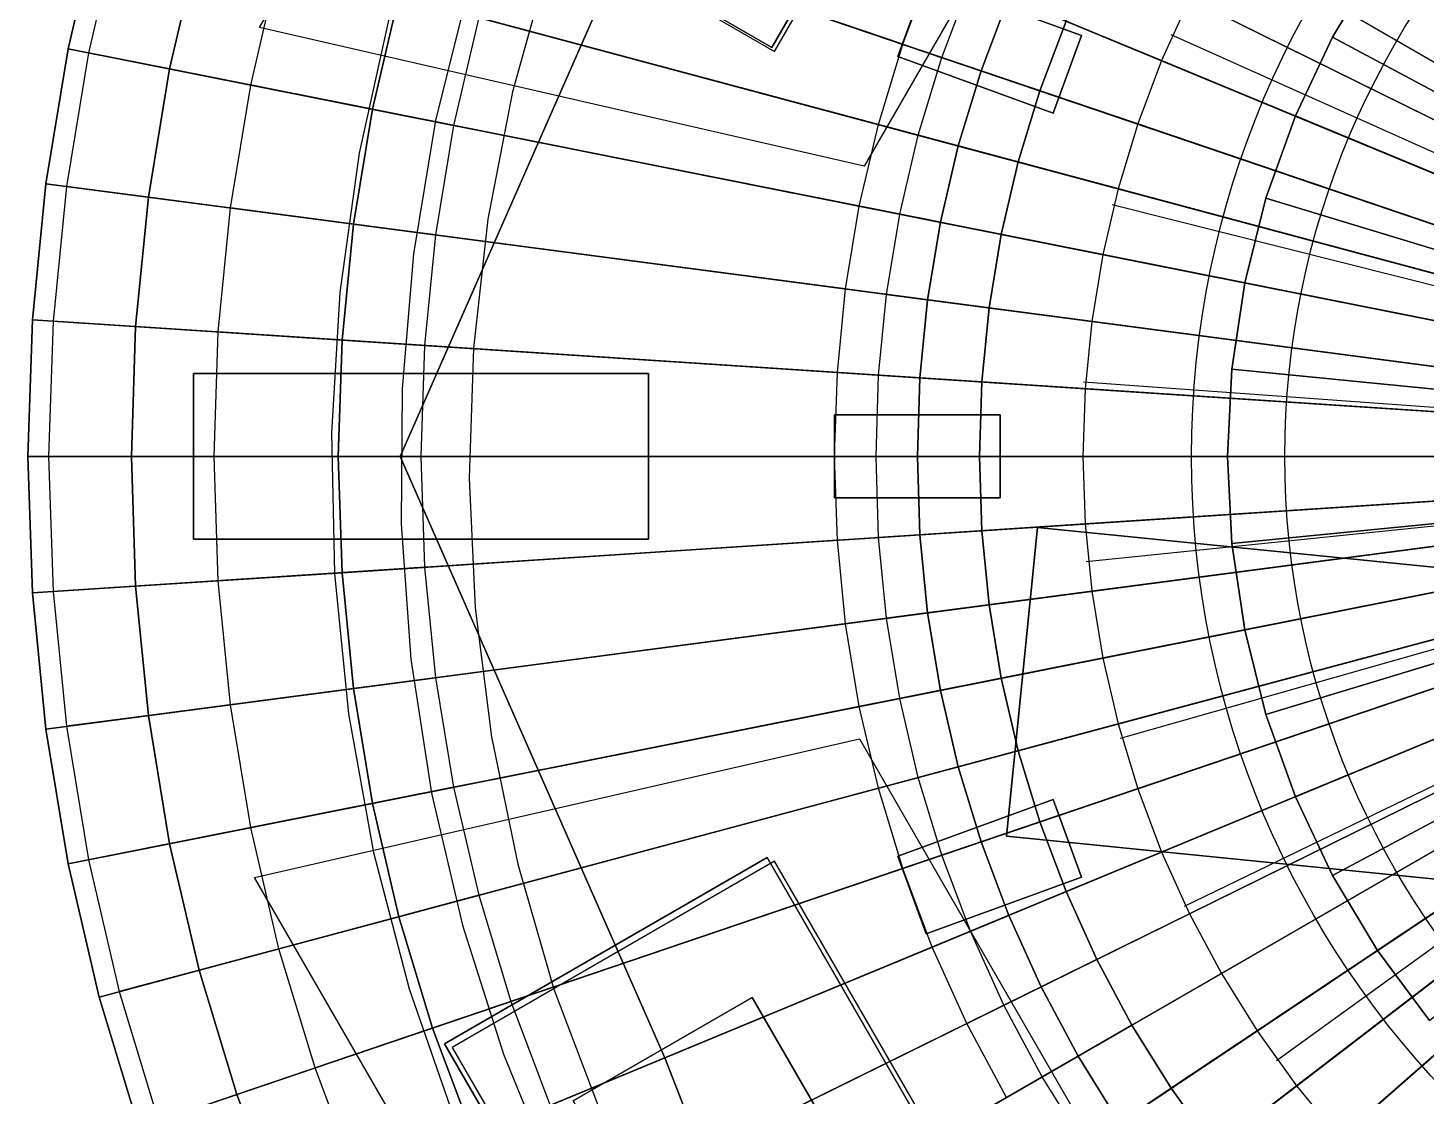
# Model space of a CAD drawing. Header units: millimetres. Extents: x -101 to 238, y -101 to 101.
# Drawn here: x -101 to -33.4, y -30.9 to 20.7 of the extents above; entities that cross this region are included whole.
import ezdxf

# ---------------------------------------------------------------- set-up
doc = ezdxf.new("R2010")
doc.units = ezdxf.units.MM
doc.header["$MEASUREMENT"] = 0
for name, color, linetype in [('AMBER_RING', 30, 'Continuous'), ('ANTENNA_COIL', 30, 'Continuous'), ('BASE_NOTCHES', 8, 'Continuous'), ('BATTERY', 8, 'Continuous'), ('INNER_CAVITY', 7, 'Continuous'), ('LED_CORE', 30, 'Continuous'), ('LED_LENS', 4, 'Continuous'), ('PCB_BOARD', 3, 'Continuous'), ('PCB_COMPONENTS', 8, 'Continuous'), ('POTTING_TRAY', 9, 'Continuous'), ('REFLECTOR_POCKET', 8, 'Continuous'), ('SEALED_BASE', 8, 'Continuous'), ('SOLAR_BEZEL', 8, 'Continuous'), ('SOLAR_PANEL', 5, 'Continuous'), ('TOP_FACETS', 9, 'Continuous'), ('TOP_HOUSING', 8, 'Continuous')]:
    doc.layers.add(name, color=color, linetype=linetype)

# ---------------------------------------------------------------- blocks, each defined once
blk = doc.blocks.new('*U1')
at = {"linetype": 'Continuous'}
blk.add_line((10.196, 22.752), (-10.196, -22.752), dxfattribs=at)
blk = doc.blocks.new('*U2')
at = {"color": 0, "linetype": 'ByBlock', "lineweight": -2, "transparency": 16777216}
for p, rotation in [((-11.108, 22.42, 153), 229.9999999999997), ((-14.838, 20.19, 153), 239.9999999999997), ((-18.125, 17.347, 153), 249.9999999999997), ((-20.868, 13.976, 153), 259.9999999999997), ((-22.984, 10.181, 153), 269.9999999999996), ((-24.409, 6.075, 153), 279.9999999999996), ((-25.099, 1.784, 153), 289.9999999999995), ((-25.034, -2.561, 153), 299.9999999999995), ((-24.215, -6.829, 153), 309.9999999999997), ((-22.668, -10.89, 153), 319.9999999999995), ((-20.438, -14.621, 153), 329.9999999999995), ((-17.595, -17.908, 153), 339.9999999999995)]:
    blk.add_blockref('*U1', p, dxfattribs=dict(at, rotation=rotation))
blk = doc.blocks.new('*U3')
at = {"layer": 'LED_CORE'}
for points in [[(4, 3.9039, 4.5), (4, -1.0961, 4.5), (-4, -1.0961, 4.5), (-4, 3.9039, 4.5)], [(4, 3.9039, 2.5), (4, 3.9039, 4.5), (-4, 3.9039, 4.5), (-4, 3.9039, 2.5)], [(-4, 3.9039, 2.5), (-4, 3.9039, 4.5), (-4, -1.0961, 4.5), (-4, -1.0961, 2.5)], [(4, -1.0961, 2.5), (4, -1.0961, 4.5), (4, 3.9039, 4.5), (4, 3.9039, 2.5)], [(-4, -1.0961, 2.5), (-4, -1.0961, 4.5), (4, -1.0961, 4.5), (4, -1.0961, 2.5)]]:
    blk.add_3dface(points, dxfattribs=at)
at = {"layer": 'LED_LENS'}
for points in [[(10, 6.4039, 3), (10, -3.5961, 3), (-10, -3.5961, 3), (-10, 6.4039, 3)], [(10, 6.4039), (10, 6.4039, 3), (-10, 6.4039, 3), (-10, 6.4039)], [(-10, 6.4039), (-10, 6.4039, 3), (-10, -3.5961, 3), (-10, -3.5961)], [(10, -3.5961), (10, -3.5961, 3), (10, 6.4039, 3), (10, 6.4039)], [(-10, -3.5961), (-10, -3.5961, 3), (10, -3.5961, 3), (10, -3.5961)]]:
    blk.add_3dface(points, dxfattribs=at)
at = {"layer": 'REFLECTOR_POCKET'}
for points in [[(15.5, 10.4039, 0.5), (15.5, -7.5961, 0.5), (-15.5, -7.5961, 0.5), (-15.5, 10.4039, 0.5)], [(15.5, 10.4039, -4.5), (15.5, 10.4039, 0.5), (-15.5, 10.4039, 0.5), (-15.5, 10.4039, -4.5)], [(-15.5, 10.4039, -4.5), (-15.5, 10.4039, 0.5), (-15.5, -7.5961, 0.5), (-15.5, -7.5961, -4.5)], [(15.5, -7.5961, -4.5), (15.5, -7.5961, 0.5), (15.5, 10.4039, 0.5), (15.5, 10.4039, -4.5)], [(-15.5, -7.5961, -4.5), (-15.5, -7.5961, 0.5), (15.5, -7.5961, 0.5), (15.5, -7.5961, -4.5)]]:
    blk.add_3dface(points, dxfattribs=at)
at = {"layer": 'TOP_FACETS'}
blk.add_3dface([(18.2305, -14.3369, -2.5), (-18.2305, -14.3369, -2.5), (-27.0517, 14.3369, -2.5), (27.0517, 14.3369, -2.5)], dxfattribs=at)
blk = doc.blocks.new('*U4')
at = {"color": 0, "linetype": 'ByBlock', "lineweight": -2, "transparency": 16777216}
for p, rotation in [((-63.866, 36.992, 138.5), 59.99999999999999), ((-64.098, -36.619, 138.5), 120)]:
    blk.add_blockref('*U3', p, dxfattribs=dict(at, rotation=rotation))

msp = doc.modelspace()

# ---------------------------------------------------------------- linework, layer by layer
at = {"linetype": 'Continuous'}
for radius in [44.5124, 40]:
    msp.add_circle((-0.2326, -0.0152, 153), radius, dxfattribs=at)
at = {"layer": 'AMBER_RING'}
for points in [[(-79.2059, 21.2232, 113), (-80.4244, 15.9974, 113), (-99.0593, 19.7041, 113), (-97.5585, 26.1407, 113)], [(-97.5585, 26.1407, 113), (-99.0593, 19.7041, 113), (-99.0593, 19.7041, 117), (-97.5585, 26.1407, 117)], [(-80.4244, 15.9974, 113), (-81.2985, 10.7031, 113), (-100.1359, 13.1831, 113), (-99.0593, 19.7041, 113)], [(-99.0593, 19.7041, 113), (-100.1359, 13.1831, 113), (-100.1359, 13.1831, 117), (-99.0593, 19.7041, 117)], [(-81.2985, 10.7031, 113), (-81.8244, 5.3631, 113), (-100.7838, 6.6057, 113), (-100.1359, 13.1831, 113)], [(-100.1359, 13.1831, 113), (-100.7838, 6.6057, 113), (-100.7838, 6.6057, 117), (-100.1359, 13.1831, 117)], [(-81.8244, 5.3631, 113), (-82, 0, 113), (-101, 0, 113), (-100.7838, 6.6057, 113)], [(-100.7838, 6.6057, 113), (-101, 0, 113), (-101, 0, 117), (-100.7838, 6.6057, 117)], [(-82, 0, 113), (-81.8244, -5.3631, 113), (-100.7838, -6.6057, 113), (-101, 0, 113)], [(-101, 0, 113), (-100.7838, -6.6057, 113), (-100.7838, -6.6057, 117), (-101, 0, 117)], [(-81.8244, -5.3631, 113), (-81.2985, -10.7031, 113), (-100.1359, -13.1831, 113), (-100.7838, -6.6057, 113)], [(-100.7838, -6.6057, 113), (-100.1359, -13.1831, 113), (-100.1359, -13.1831, 117), (-100.7838, -6.6057, 117)], [(-81.2985, -10.7031, 113), (-80.4244, -15.9974, 113), (-99.0593, -19.7041, 113), (-100.1359, -13.1831, 113)], [(-100.1359, -13.1831, 113), (-99.0593, -19.7041, 113), (-99.0593, -19.7041, 117), (-100.1359, -13.1831, 117)], [(-80.4244, -15.9974, 113), (-79.2059, -21.2232, 113), (-97.5585, -26.1407, 113), (-99.0593, -19.7041, 113)], [(-99.0593, -19.7041, 113), (-97.5585, -26.1407, 113), (-97.5585, -26.1407, 117), (-99.0593, -19.7041, 117)], [(-79.2059, -21.2232, 113), (-77.6483, -26.358, 113), (-95.6399, -32.4654, 113), (-97.5585, -26.1407, 113)], [(-97.5585, -26.1407, 113), (-95.6399, -32.4654, 113), (-95.6399, -32.4654, 117), (-97.5585, -26.1407, 117)], [(-77.6483, -26.358, 113), (-75.7581, -31.38, 113), (-93.3118, -38.651, 113), (-95.6399, -32.4654, 113)]]:
    msp.add_3dface(points, dxfattribs=at)
at = {"layer": 'ANTENNA_COIL'}
for p, q in [((-75.9003, 23.6725, 84.2259), (-77.5703, 17.6283, 84.2322)), ((-79.7169, 22.5815, 84.728), (-81.2893, 16.2389, 84.7343)), ((-83.5264, 21.3056, 85.2301), (-84.9866, 14.6657, 85.2364)), ((-77.5703, 17.6283, 84.2322), (-78.7594, 11.468, 84.2385)), ((-81.2893, 16.2389, 84.7343), (-82.3575, 9.7888, 84.7406)), ((-84.9866, 14.6657, 85.2364), (-85.9195, 7.9281, 85.2427)), ((-78.7594, 11.468, 84.2385), (-79.4599, 5.2299, 84.2448)), ((-82.3575, 9.7888, 84.7406), (-82.9146, 3.2714, 84.7469)), ((-85.9195, 7.9281, 85.2427), (-86.3189, 1.1347, 85.249)), ((-79.4599, 5.2299, 84.2448), (-79.6668, -1.0473, 84.251)), ((-82.9146, 3.2714, 84.7469), (-82.9564, -3.273, 84.7531)), ((-86.3189, 1.1347, 85.249), (-86.1817, -5.6724, 85.2552)), ((-79.6668, -1.0473, 84.251), (-79.3783, -7.3245, 84.2573)), ((-82.9564, -3.273, 84.7531), (-82.4822, -9.8036, 84.7594)), ((-86.1817, -5.6724, 85.2552), (-85.5083, -12.4507, 85.2615)), ((-79.3783, -7.3245, 84.2573), (-78.5957, -13.5628, 84.2636)), ((-82.4822, -9.8036, 84.7594), (-81.4944, -16.2799, 84.7657)), ((-85.5083, -12.4507, 85.2615), (-84.3024, -19.1582, 85.2678)), ((-78.5957, -13.5628, 84.2636), (-77.3233, -19.7233, 84.2699)), ((-81.4944, -16.2799, 84.7657), (-79.9987, -22.6613, 84.772)), ((-84.3024, -19.1582, 85.2678), (-82.5709, -25.753, 85.2741)), ((-77.3233, -19.7233, 84.2699), (-75.5686, -25.7675, 84.2762)), ((-79.9987, -22.6613, 84.772), (-78.0039, -28.9083, 84.7782)), ((-82.5709, -25.753, 85.2741), (-80.324, -32.194, 85.2803)), ((-75.5686, -25.7675, 84.2762), (-73.342, -31.6578, 84.2824)), ((-78.0039, -28.9083, 84.7782), (-75.5218, -34.9817, 84.7845))]:
    msp.add_line(p, q, dxfattribs=at)
at = {"layer": 'BASE_NOTCHES'}
for points in [[(-71, 4, 8.5), (-93, 4, 8.5), (-93, -4, 8.5), (-71, -4, 8.5)], [(-71, 4, 11.5), (-71, -4, 11.5), (-93, -4, 11.5), (-93, 4, 11.5)], [(-71, 4, 8.5), (-71, 4, 11.5), (-93, 4, 11.5), (-93, 4, 8.5)], [(-93, 4, 8.5), (-93, 4, 11.5), (-93, -4, 11.5), (-93, -4, 8.5)], [(-71, -4, 8.5), (-71, -4, 11.5), (-71, 4, 11.5), (-71, 4, 8.5)], [(-93, -4, 8.5), (-93, -4, 11.5), (-71, -4, 11.5), (-71, -4, 8.5)]]:
    msp.add_3dface(points, dxfattribs=at)
at = {"layer": 'BATTERY'}
for points in [[(0, 0, 33), (-33.2394, 27.2789, 33), (-35.7532, 23.8895, 33)], [(0, 0, 23), (-33.2394, 27.2789, 23), (-35.7532, 23.8895, 23)], [(-35.7532, 23.8895, 23), (-37.9226, 20.2701, 23), (-37.9226, 20.2701, 33), (-35.7532, 23.8895, 33)], [(0, 0, 33), (-35.7532, 23.8895, 33), (-37.9226, 20.2701, 33)], [(0, 0, 23), (-35.7532, 23.8895, 23), (-37.9226, 20.2701, 23)], [(-37.9226, 20.2701, 23), (-39.7268, 16.4554, 23), (-39.7268, 16.4554, 33), (-37.9226, 20.2701, 33)], [(0, 0, 33), (-37.9226, 20.2701, 33), (-39.7268, 16.4554, 33)], [(0, 0, 23), (-37.9226, 20.2701, 23), (-39.7268, 16.4554, 23)], [(-39.7268, 16.4554, 23), (-41.1484, 12.4822, 23), (-41.1484, 12.4822, 33), (-39.7268, 16.4554, 33)], [(0, 0, 33), (-39.7268, 16.4554, 33), (-41.1484, 12.4822, 33)], [(0, 0, 23), (-39.7268, 16.4554, 23), (-41.1484, 12.4822, 23)], [(-41.1484, 12.4822, 23), (-42.1738, 8.3889, 23), (-42.1738, 8.3889, 33), (-41.1484, 12.4822, 33)], [(0, 0, 33), (-41.1484, 12.4822, 33), (-42.1738, 8.3889, 33)], [(0, 0, 23), (-41.1484, 12.4822, 23), (-42.1738, 8.3889, 23)], [(-42.1738, 8.3889, 23), (-42.7929, 4.2147, 23), (-42.7929, 4.2147, 33), (-42.1738, 8.3889, 33)], [(0, 0, 33), (-42.1738, 8.3889, 33), (-42.7929, 4.2147, 33)], [(0, 0, 23), (-42.1738, 8.3889, 23), (-42.7929, 4.2147, 23)], [(-42.7929, 4.2147, 23), (-43, 0, 23), (-43, 0, 33), (-42.7929, 4.2147, 33)], [(0, 0, 33), (-42.7929, 4.2147, 33), (-43, 0, 33)], [(0, 0, 23), (-42.7929, 4.2147, 23), (-43, 0, 23)], [(-43, 0, 23), (-42.7929, -4.2147, 23), (-42.7929, -4.2147, 33), (-43, 0, 33)], [(0, 0, 33), (-43, 0, 33), (-42.7929, -4.2147, 33)], [(0, 0, 23), (-43, 0, 23), (-42.7929, -4.2147, 23)], [(0, 0, 33), (-42.7929, -4.2147, 33), (-42.1738, -8.3889, 33)], [(0, 0, 23), (-42.7929, -4.2147, 23), (-42.1738, -8.3889, 23)], [(0, 0, 33), (-42.1738, -8.3889, 33), (-41.1484, -12.4822, 33)], [(0, 0, 23), (-42.1738, -8.3889, 23), (-41.1484, -12.4822, 23)], [(0, 0, 33), (-41.1484, -12.4822, 33), (-39.7268, -16.4554, 33)], [(0, 0, 23), (-41.1484, -12.4822, 23), (-39.7268, -16.4554, 23)], [(0, 0, 33), (-39.7268, -16.4554, 33), (-37.9226, -20.2701, 33)], [(0, 0, 23), (-39.7268, -16.4554, 23), (-37.9226, -20.2701, 23)], [(0, 0, 33), (-37.9226, -20.2701, 33), (-35.7532, -23.8895, 33)], [(0, 0, 23), (-37.9226, -20.2701, 23), (-35.7532, -23.8895, 23)], [(0, 0, 33), (-35.7532, -23.8895, 33), (-33.2394, -27.2789, 33)], [(0, 0, 23), (-35.7532, -23.8895, 23), (-33.2394, -27.2789, 23)], [(-42.7929, -4.2147, 23), (-42.1738, -8.3889, 23), (-42.1738, -8.3889, 33), (-42.7929, -4.2147, 33)], [(-42.1738, -8.3889, 23), (-41.1484, -12.4822, 23), (-41.1484, -12.4822, 33), (-42.1738, -8.3889, 33)], [(-41.1484, -12.4822, 23), (-39.7268, -16.4554, 23), (-39.7268, -16.4554, 33), (-41.1484, -12.4822, 33)], [(-39.7268, -16.4554, 23), (-37.9226, -20.2701, 23), (-37.9226, -20.2701, 33), (-39.7268, -16.4554, 33)], [(-37.9226, -20.2701, 23), (-35.7532, -23.8895, 23), (-35.7532, -23.8895, 33), (-37.9226, -20.2701, 33)], [(-35.7532, -23.8895, 23), (-33.2394, -27.2789, 23), (-33.2394, -27.2789, 33), (-35.7532, -23.8895, 33)]]:
    msp.add_3dface(points, dxfattribs=at)
at = {"layer": 'INNER_CAVITY'}
for points in [[(-53.585, 22.1956, 113), (-54.9219, 18.6435, 113), (-54.9219, 18.6435, 136), (-53.585, 22.1956, 136)], [(-54.9219, 18.6435, 113), (-56.0237, 15.0115, 113), (-56.0237, 15.0115, 136), (-54.9219, 18.6435, 136)], [(-56.0237, 15.0115, 113), (-56.8855, 11.3152, 113), (-56.8855, 11.3152, 136), (-56.0237, 15.0115, 136)], [(-56.8855, 11.3152, 113), (-57.5038, 7.5705, 113), (-57.5038, 7.5705, 136), (-56.8855, 11.3152, 136)], [(-57.5038, 7.5705, 113), (-57.8758, 3.7934, 113), (-57.8758, 3.7934, 136), (-57.5038, 7.5705, 136)], [(-57.8758, 3.7934, 113), (-58, 0, 113), (-58, 0, 136), (-57.8758, 3.7934, 136)], [(-58, 0, 113), (-57.8758, -3.7934, 113), (-57.8758, -3.7934, 136), (-58, 0, 136)], [(-57.8758, -3.7934, 113), (-57.5038, -7.5705, 113), (-57.5038, -7.5705, 136), (-57.8758, -3.7934, 136)], [(-57.5038, -7.5705, 113), (-56.8855, -11.3152, 113), (-56.8855, -11.3152, 136), (-57.5038, -7.5705, 136)], [(-56.8855, -11.3152, 113), (-56.0237, -15.0115, 113), (-56.0237, -15.0115, 136), (-56.8855, -11.3152, 136)], [(-56.0237, -15.0115, 113), (-54.9219, -18.6435, 113), (-54.9219, -18.6435, 136), (-56.0237, -15.0115, 136)], [(-54.9219, -18.6435, 113), (-53.585, -22.1956, 113), (-53.585, -22.1956, 136), (-54.9219, -18.6435, 136)], [(-53.585, -22.1956, 113), (-52.0186, -25.6527, 113), (-52.0186, -25.6527, 136), (-53.585, -22.1956, 136)], [(-52.0186, -25.6527, 113), (-50.2295, -29, 113), (-50.2295, -29, 136), (-52.0186, -25.6527, 136)], [(-50.2295, -29, 113), (-48.2252, -32.2231, 113), (-48.2252, -32.2231, 136), (-50.2295, -29, 136)]]:
    msp.add_3dface(points, dxfattribs=at)
at = {"layer": 'PCB_BOARD'}
for points in [[(0, 0, 58), (-29.0839, 70.2148, 58), (-58.6899, 58.6899, 58)], [(0, 0, 58), (-58.6899, 58.6899, 58), (-70.2148, 29.0839, 58)], [(0, 0, 58), (-70.2148, 29.0839, 58), (-83, 0, 58)], [(-70.2148, 29.0839, 55.8), (-83, 0, 55.8), (-83, 0, 58), (-70.2148, 29.0839, 58)], [(0, 0, 58), (-83, 0, 58), (-70.2148, -29.0839, 58)], [(-83, 0, 55.8), (-70.2148, -29.0839, 55.8), (-70.2148, -29.0839, 58), (-83, 0, 58)], [(0, 0, 58), (-70.2148, -29.0839, 58), (-58.6899, -58.6899, 58)], [(0, 0, 58), (-58.6899, -58.6899, 58), (-29.0839, -70.2148, 58)], [(-70.2148, -29.0839, 55.8), (-58.6899, -58.6899, 55.8), (-58.6899, -58.6899, 58), (-70.2148, -29.0839, 58)]]:
    msp.add_3dface(points, dxfattribs=at)
at = {"layer": 'PCB_COMPONENTS'}
for points in [[(-50.0594, 20.3485, 58.7), (-57.5769, 23.0846, 58.7), (-58.945, 19.3259, 58.7), (-51.4274, 16.5897, 58.7)], [(-50.0594, 20.3485, 61.7), (-51.4274, 16.5897, 61.7), (-58.945, 19.3259, 61.7), (-57.5769, 23.0846, 61.7)], [(-57.5769, 23.0846, 58.7), (-57.5769, 23.0846, 61.7), (-58.945, 19.3259, 61.7), (-58.945, 19.3259, 58.7)], [(-50.0594, 20.3485, 58.7), (-50.0594, 20.3485, 61.7), (-57.5769, 23.0846, 61.7), (-57.5769, 23.0846, 58.7)], [(-51.4274, 16.5897, 58.7), (-51.4274, 16.5897, 61.7), (-50.0594, 20.3485, 61.7), (-50.0594, 20.3485, 58.7)], [(-58.945, 19.3259, 58.7), (-58.945, 19.3259, 61.7), (-51.4274, 16.5897, 61.7), (-51.4274, 16.5897, 58.7)], [(-54, 2, 58.7), (-62, 2, 58.7), (-62, -2, 58.7), (-54, -2, 58.7)], [(-54, 2, 61.7), (-54, -2, 61.7), (-62, -2, 61.7), (-62, 2, 61.7)], [(-54, 2, 58.7), (-54, 2, 61.7), (-62, 2, 61.7), (-62, 2, 58.7)], [(-62, 2, 58.7), (-62, 2, 61.7), (-62, -2, 61.7), (-62, -2, 58.7)], [(-54, -2, 58.7), (-54, -2, 61.7), (-54, 2, 61.7), (-54, 2, 58.7)], [(-62, -2, 58.7), (-62, -2, 61.7), (-54, -2, 61.7), (-54, -2, 58.7)], [(-53.6938, -18.3644, 58.5), (-31.8037, -20.5607, 58.5), (-30.3062, -5.6356, 58.5), (-52.1963, -3.4393, 58.5)], [(-53.6938, -18.3644, 63.5), (-52.1963, -3.4393, 63.5), (-30.3062, -5.6356, 63.5), (-31.8037, -20.5607, 63.5)], [(-52.1963, -3.4393, 58.5), (-52.1963, -3.4393, 63.5), (-53.6938, -18.3644, 63.5), (-53.6938, -18.3644, 58.5)], [(-30.3062, -5.6356, 58.5), (-30.3062, -5.6356, 63.5), (-52.1963, -3.4393, 63.5), (-52.1963, -3.4393, 58.5)], [(-51.4274, -16.5897, 58.7), (-58.945, -19.3259, 58.7), (-57.5769, -23.0846, 58.7), (-50.0594, -20.3485, 58.7)], [(-51.4274, -16.5897, 61.7), (-50.0594, -20.3485, 61.7), (-57.5769, -23.0846, 61.7), (-58.945, -19.3259, 61.7)], [(-51.4274, -16.5897, 58.7), (-51.4274, -16.5897, 61.7), (-58.945, -19.3259, 61.7), (-58.945, -19.3259, 58.7)], [(-50.0594, -20.3485, 58.7), (-50.0594, -20.3485, 61.7), (-51.4274, -16.5897, 61.7), (-51.4274, -16.5897, 58.7)], [(-53.6938, -18.3644, 58.5), (-53.6938, -18.3644, 63.5), (-31.8037, -20.5607, 63.5), (-31.8037, -20.5607, 58.5)], [(-58.945, -19.3259, 58.7), (-58.945, -19.3259, 61.7), (-57.5769, -23.0846, 61.7), (-57.5769, -23.0846, 58.7)], [(-57.5769, -23.0846, 58.7), (-57.5769, -23.0846, 61.7), (-50.0594, -20.3485, 61.7), (-50.0594, -20.3485, 58.7)]]:
    msp.add_3dface(points, dxfattribs=at)
at = {"layer": 'POTTING_TRAY'}
for points in [[(0, 0, 14), (0, 0, 14), (-33.4819, 43.6344, 14), (-30.5564, 45.7308, 14)], [(0, 0, 14), (0, 0, 14), (-36.264, 41.3512, 14), (-33.4819, 43.6344, 14)], [(0, 0, 14), (0, 0, 14), (-38.8909, 38.8909, 14), (-36.264, 41.3512, 14)], [(0, 0, 14), (0, 0, 14), (-41.3512, 36.264, 14), (-38.8909, 38.8909, 14)], [(0, 0, 14), (0, 0, 14), (-43.6344, 33.4819, 14), (-41.3512, 36.264, 14)], [(0, 0, 14), (0, 0, 14), (-45.7308, 30.5564, 14), (-43.6344, 33.4819, 14)], [(0, 0, 14), (0, 0, 14), (-47.6314, 27.5, 14), (-45.7308, 30.5564, 14)], [(0, 0, 14), (0, 0, 14), (-49.328, 24.3259, 14), (-47.6314, 27.5, 14)], [(0, 0, 14), (0, 0, 14), (-50.8134, 21.0476, 14), (-49.328, 24.3259, 14)], [(-50.8134, 21.0476, 8), (-52.0812, 17.6792, 8), (-52.0812, 17.6792, 14), (-50.8134, 21.0476, 14)], [(0, 0, 14), (0, 0, 14), (-52.0812, 17.6792, 14), (-50.8134, 21.0476, 14)], [(-52.0812, 17.6792, 8), (-53.1259, 14.235, 8), (-53.1259, 14.235, 14), (-52.0812, 17.6792, 14)], [(0, 0, 14), (0, 0, 14), (-53.1259, 14.235, 14), (-52.0812, 17.6792, 14)], [(-53.1259, 14.235, 8), (-53.9432, 10.73, 8), (-53.9432, 10.73, 14), (-53.1259, 14.235, 14)], [(0, 0, 14), (0, 0, 14), (-53.9432, 10.73, 14), (-53.1259, 14.235, 14)], [(-53.9432, 10.73, 8), (-54.5295, 7.1789, 8), (-54.5295, 7.1789, 14), (-53.9432, 10.73, 14)], [(0, 0, 14), (0, 0, 14), (-54.5295, 7.1789, 14), (-53.9432, 10.73, 14)], [(-54.5295, 7.1789, 8), (-54.8822, 3.5972, 8), (-54.8822, 3.5972, 14), (-54.5295, 7.1789, 14)], [(0, 0, 14), (0, 0, 14), (-54.8822, 3.5972, 14), (-54.5295, 7.1789, 14)], [(-54.8822, 3.5972, 8), (-55, 0, 8), (-55, 0, 14), (-54.8822, 3.5972, 14)], [(0, 0, 14), (0, 0, 14), (-55, 0, 14), (-54.8822, 3.5972, 14)], [(-55, 0, 8), (-54.8822, -3.5972, 8), (-54.8822, -3.5972, 14), (-55, 0, 14)], [(0, 0, 14), (0, 0, 14), (-54.8822, -3.5972, 14), (-55, 0, 14)], [(0, 0, 14), (0, 0, 14), (-54.5295, -7.1789, 14), (-54.8822, -3.5972, 14)], [(0, 0, 14), (0, 0, 14), (-53.9432, -10.73, 14), (-54.5295, -7.1789, 14)], [(0, 0, 14), (0, 0, 14), (-53.1259, -14.235, 14), (-53.9432, -10.73, 14)], [(0, 0, 14), (0, 0, 14), (-52.0812, -17.6792, 14), (-53.1259, -14.235, 14)], [(0, 0, 14), (0, 0, 14), (-50.8134, -21.0476, 14), (-52.0812, -17.6792, 14)], [(0, 0, 14), (0, 0, 14), (-49.328, -24.3259, 14), (-50.8134, -21.0476, 14)], [(0, 0, 14), (0, 0, 14), (-47.6314, -27.5, 14), (-49.328, -24.3259, 14)], [(0, 0, 14), (0, 0, 14), (-45.7308, -30.5564, 14), (-47.6314, -27.5, 14)], [(0, 0, 14), (0, 0, 14), (-43.6344, -33.4819, 14), (-45.7308, -30.5564, 14)], [(0, 0, 14), (0, 0, 14), (-41.3512, -36.264, 14), (-43.6344, -33.4819, 14)], [(0, 0, 14), (0, 0, 14), (-38.8909, -38.8909, 14), (-41.3512, -36.264, 14)], [(0, 0, 14), (0, 0, 14), (-36.264, -41.3512, 14), (-38.8909, -38.8909, 14)], [(0, 0, 14), (0, 0, 14), (-33.4819, -43.6344, 14), (-36.264, -41.3512, 14)], [(0, 0, 14), (0, 0, 14), (-30.5564, -45.7308, 14), (-33.4819, -43.6344, 14)], [(-54.8822, -3.5972, 8), (-54.5295, -7.1789, 8), (-54.5295, -7.1789, 14), (-54.8822, -3.5972, 14)], [(-54.5295, -7.1789, 8), (-53.9432, -10.73, 8), (-53.9432, -10.73, 14), (-54.5295, -7.1789, 14)], [(-53.9432, -10.73, 8), (-53.1259, -14.235, 8), (-53.1259, -14.235, 14), (-53.9432, -10.73, 14)], [(-53.1259, -14.235, 8), (-52.0812, -17.6792, 8), (-52.0812, -17.6792, 14), (-53.1259, -14.235, 14)], [(-52.0812, -17.6792, 8), (-50.8134, -21.0476, 8), (-50.8134, -21.0476, 14), (-52.0812, -17.6792, 14)], [(-50.8134, -21.0476, 8), (-49.328, -24.3259, 8), (-49.328, -24.3259, 14), (-50.8134, -21.0476, 14)], [(-49.328, -24.3259, 8), (-47.6314, -27.5, 8), (-47.6314, -27.5, 14), (-49.328, -24.3259, 14)], [(-47.6314, -27.5, 8), (-45.7308, -30.5564, 8), (-45.7308, -30.5564, 14), (-47.6314, -27.5, 14)], [(-45.7308, -30.5564, 8), (-43.6344, -33.4819, 8), (-43.6344, -33.4819, 14), (-45.7308, -30.5564, 14)]]:
    msp.add_3dface(points, dxfattribs=at)
at = {"layer": 'REFLECTOR_POCKET'}
for points in [[(-64.9961, 55.4234, 134), (-80.4961, 28.5766, 134), (-64.9077, 19.5766, 134), (-49.4077, 46.4234, 134)], [(-80.4961, -28.5766, 134), (-64.9961, -55.4234, 134), (-49.4077, -46.4234, 134), (-64.9077, -19.5766, 134)]]:
    msp.add_3dface(points, dxfattribs=at)
at = {"layer": 'SEALED_BASE'}
for points in [[(0, 0), (0, 0), (-36.7376, 88.6924), (-30.8582, 90.9053)], [(0, 0), (0, 0), (-42.4597, 86.0998), (-36.7376, 88.6924)], [(0, 0), (0, 0), (-48, 83.1384), (-42.4597, 86.0998)], [(0, 0), (0, 0), (-53.3347, 79.8211), (-48, 83.1384)], [(0, 0), (0, 0), (-58.4411, 76.1619), (-53.3347, 79.8211)], [(0, 0), (0, 0), (-63.2972, 72.1766), (-58.4411, 76.1619)], [(0, 0), (0, 0), (-67.8823, 67.8823), (-63.2972, 72.1766)], [(0, 0), (0, 0), (-72.1766, 63.2972), (-67.8823, 67.8823)], [(0, 0), (0, 0), (-76.1619, 58.4411), (-72.1766, 63.2972)], [(0, 0), (0, 0), (-79.8211, 53.3347), (-76.1619, 58.4411)], [(0, 0), (0, 0), (-83.1384, 48), (-79.8211, 53.3347)], [(0, 0), (0, 0), (-86.0998, 42.4597), (-83.1384, 48)], [(0, 0), (0, 0), (-88.6924, 36.7376), (-86.0998, 42.4597)], [(0, 0), (0, 0), (-90.9053, 30.8582), (-88.6924, 36.7376)], [(-50.8134, 21.0476, 8), (-52.0812, 17.6792, 8), (-90.9053, 30.8582, 8), (-88.6924, 36.7376, 8)], [(0, 0), (0, 0), (-92.7289, 24.8466), (-90.9053, 30.8582)], [(-52.0812, 17.6792, 8), (-53.1259, 14.235, 8), (-92.7289, 24.8466, 8), (-90.9053, 30.8582, 8)], [(-92.7289, 24.8466), (-94.1554, 18.7287), (-94.1554, 18.7287, 8), (-92.7289, 24.8466, 8)], [(0, 0), (0, 0), (-94.1554, 18.7287), (-92.7289, 24.8466)], [(-53.1259, 14.235, 8), (-53.9432, 10.73, 8), (-94.1554, 18.7287, 8), (-92.7289, 24.8466, 8)], [(-94.1554, 18.7287), (-95.1787, 12.5305), (-95.1787, 12.5305, 8), (-94.1554, 18.7287, 8)], [(0, 0), (0, 0), (-95.1787, 12.5305), (-94.1554, 18.7287)], [(-53.9432, 10.73, 8), (-54.5295, 7.1789, 8), (-95.1787, 12.5305, 8), (-94.1554, 18.7287, 8)], [(-95.1787, 12.5305), (-95.7945, 6.2787), (-95.7945, 6.2787, 8), (-95.1787, 12.5305, 8)], [(0, 0), (0, 0), (-95.7945, 6.2787), (-95.1787, 12.5305)], [(-54.5295, 7.1789, 8), (-54.8822, 3.5972, 8), (-95.7945, 6.2787, 8), (-95.1787, 12.5305, 8)], [(-95.7945, 6.2787), (-96, 0), (-96, 0, 8), (-95.7945, 6.2787, 8)], [(0, 0), (0, 0), (-96, 0), (-95.7945, 6.2787)], [(-54.8822, 3.5972, 8), (-55, 0, 8), (-96, 0, 8), (-95.7945, 6.2787, 8)], [(-96, 0), (-95.7945, -6.2787), (-95.7945, -6.2787, 8), (-96, 0, 8)], [(0, 0), (0, 0), (-95.7945, -6.2787), (-96, 0)], [(-55, 0, 8), (-54.8822, -3.5972, 8), (-95.7945, -6.2787, 8), (-96, 0, 8)], [(0, 0), (0, 0), (-95.1787, -12.5305), (-95.7945, -6.2787)], [(0, 0), (0, 0), (-94.1554, -18.7287), (-95.1787, -12.5305)], [(0, 0), (0, 0), (-92.7289, -24.8466), (-94.1554, -18.7287)], [(0, 0), (0, 0), (-90.9053, -30.8582), (-92.7289, -24.8466)], [(0, 0), (0, 0), (-88.6924, -36.7376), (-90.9053, -30.8582)], [(0, 0), (0, 0), (-86.0998, -42.4597), (-88.6924, -36.7376)], [(0, 0), (0, 0), (-83.1384, -48), (-86.0998, -42.4597)], [(0, 0), (0, 0), (-79.8211, -53.3347), (-83.1384, -48)], [(0, 0), (0, 0), (-76.1619, -58.4411), (-79.8211, -53.3347)], [(0, 0), (0, 0), (-72.1766, -63.2972), (-76.1619, -58.4411)], [(0, 0), (0, 0), (-67.8823, -67.8823), (-72.1766, -63.2972)], [(0, 0), (0, 0), (-63.2972, -72.1766), (-67.8823, -67.8823)], [(0, 0), (0, 0), (-58.4411, -76.1619), (-63.2972, -72.1766)], [(0, 0), (0, 0), (-53.3347, -79.8211), (-58.4411, -76.1619)], [(0, 0), (0, 0), (-48, -83.1384), (-53.3347, -79.8211)], [(0, 0), (0, 0), (-42.4597, -86.0998), (-48, -83.1384)], [(0, 0), (0, 0), (-36.7376, -88.6924), (-42.4597, -86.0998)], [(0, 0), (0, 0), (-30.8582, -90.9053), (-36.7376, -88.6924)], [(-54.8822, -3.5972, 8), (-54.5295, -7.1789, 8), (-95.1787, -12.5305, 8), (-95.7945, -6.2787, 8)], [(-95.7945, -6.2787), (-95.1787, -12.5305), (-95.1787, -12.5305, 8), (-95.7945, -6.2787, 8)], [(-54.5295, -7.1789, 8), (-53.9432, -10.73, 8), (-94.1554, -18.7287, 8), (-95.1787, -12.5305, 8)], [(-53.9432, -10.73, 8), (-53.1259, -14.235, 8), (-92.7289, -24.8466, 8), (-94.1554, -18.7287, 8)], [(-95.1787, -12.5305), (-94.1554, -18.7287), (-94.1554, -18.7287, 8), (-95.1787, -12.5305, 8)], [(-53.1259, -14.235, 8), (-52.0812, -17.6792, 8), (-90.9053, -30.8582, 8), (-92.7289, -24.8466, 8)], [(-52.0812, -17.6792, 8), (-50.8134, -21.0476, 8), (-88.6924, -36.7376, 8), (-90.9053, -30.8582, 8)], [(-94.1554, -18.7287), (-92.7289, -24.8466), (-92.7289, -24.8466, 8), (-94.1554, -18.7287, 8)], [(-50.8134, -21.0476, 8), (-49.328, -24.3259, 8), (-86.0998, -42.4597, 8), (-88.6924, -36.7376, 8)], [(-49.328, -24.3259, 8), (-47.6314, -27.5, 8), (-83.1384, -48, 8), (-86.0998, -42.4597, 8)], [(-92.7289, -24.8466), (-90.9053, -30.8582), (-90.9053, -30.8582, 8), (-92.7289, -24.8466, 8)], [(-47.6314, -27.5, 8), (-45.7308, -30.5564, 8), (-79.8211, -53.3347, 8), (-83.1384, -48, 8)], [(-90.9053, -30.8582), (-88.6924, -36.7376), (-88.6924, -36.7376, 8), (-90.9053, -30.8582, 8)], [(-45.7308, -30.5564, 8), (-43.6344, -33.4819, 8), (-76.1619, -58.4411, 8), (-79.8211, -53.3347, 8)]]:
    msp.add_3dface(points, dxfattribs=at)
at = {"layer": 'SOLAR_BEZEL'}
for points in [[(-44.8436, 22.1144, 152), (-46.194, 19.1342, 152), (-55.4328, 22.961, 152), (-53.8124, 26.5373, 152)], [(-46.194, 19.1342, 152), (-47.3465, 16.072, 152), (-56.8158, 19.2864, 152), (-55.4328, 22.961, 152)], [(-53.585, 22.1956, 147), (-54.9219, 18.6435, 147), (-54.9219, 18.6435, 152), (-53.585, 22.1956, 152)], [(-47.3465, 16.072, 152), (-48.2963, 12.941, 152), (-57.9555, 15.5291, 152), (-56.8158, 19.2864, 152)], [(-54.9219, 18.6435, 147), (-56.0237, 15.0115, 147), (-56.0237, 15.0115, 152), (-54.9219, 18.6435, 152)], [(-48.2963, 12.941, 152), (-49.0393, 9.7545, 152), (-58.8471, 11.7054, 152), (-57.9555, 15.5291, 152)], [(-56.0237, 15.0115, 147), (-56.8855, 11.3152, 147), (-56.8855, 11.3152, 152), (-56.0237, 15.0115, 152)], [(-49.0393, 9.7545, 152), (-49.5722, 6.5263, 152), (-59.4867, 7.8316, 152), (-58.8471, 11.7054, 152)], [(-56.8855, 11.3152, 147), (-57.5038, 7.5705, 147), (-57.5038, 7.5705, 152), (-56.8855, 11.3152, 152)], [(-49.5722, 6.5263, 152), (-49.8929, 3.2702, 152), (-59.8715, 3.9242, 152), (-59.4867, 7.8316, 152)], [(-57.5038, 7.5705, 147), (-57.8758, 3.7934, 147), (-57.8758, 3.7934, 152), (-57.5038, 7.5705, 152)], [(-49.8929, 3.2702, 152), (-50, 0, 152), (-60, 0, 152), (-59.8715, 3.9242, 152)], [(-57.8758, 3.7934, 147), (-58, 0, 147), (-58, 0, 152), (-57.8758, 3.7934, 152)], [(-50, 0, 152), (-49.8929, -3.2702, 152), (-59.8715, -3.9242, 152), (-60, 0, 152)], [(-58, 0, 147), (-57.8758, -3.7934, 147), (-57.8758, -3.7934, 152), (-58, 0, 152)], [(-49.8929, -3.2702, 152), (-49.5722, -6.5263, 152), (-59.4867, -7.8316, 152), (-59.8715, -3.9242, 152)], [(-57.8758, -3.7934, 147), (-57.5038, -7.5705, 147), (-57.5038, -7.5705, 152), (-57.8758, -3.7934, 152)], [(-49.5722, -6.5263, 152), (-49.0393, -9.7545, 152), (-58.8471, -11.7054, 152), (-59.4867, -7.8316, 152)], [(-57.5038, -7.5705, 147), (-56.8855, -11.3152, 147), (-56.8855, -11.3152, 152), (-57.5038, -7.5705, 152)], [(-49.0393, -9.7545, 152), (-48.2963, -12.941, 152), (-57.9555, -15.5291, 152), (-58.8471, -11.7054, 152)], [(-56.8855, -11.3152, 147), (-56.0237, -15.0115, 147), (-56.0237, -15.0115, 152), (-56.8855, -11.3152, 152)], [(-48.2963, -12.941, 152), (-47.3465, -16.072, 152), (-56.8158, -19.2864, 152), (-57.9555, -15.5291, 152)], [(-56.0237, -15.0115, 147), (-54.9219, -18.6435, 147), (-54.9219, -18.6435, 152), (-56.0237, -15.0115, 152)], [(-47.3465, -16.072, 152), (-46.194, -19.1342, 152), (-55.4328, -22.961, 152), (-56.8158, -19.2864, 152)], [(-54.9219, -18.6435, 147), (-53.585, -22.1956, 147), (-53.585, -22.1956, 152), (-54.9219, -18.6435, 152)], [(-46.194, -19.1342, 152), (-44.8436, -22.1144, 152), (-53.8124, -26.5373, 152), (-55.4328, -22.961, 152)], [(-44.8436, -22.1144, 152), (-43.3013, -25, 152), (-51.9615, -30, 152), (-53.8124, -26.5373, 152)], [(-53.585, -22.1956, 147), (-52.0186, -25.6527, 147), (-52.0186, -25.6527, 152), (-53.585, -22.1956, 152)], [(-43.3013, -25, 152), (-41.5735, -27.7785, 152), (-49.8882, -33.3342, 152), (-51.9615, -30, 152)], [(-52.0186, -25.6527, 147), (-50.2295, -29, 147), (-50.2295, -29, 152), (-52.0186, -25.6527, 152)], [(-41.5735, -27.7785, 152), (-39.6677, -30.4381, 152), (-47.6012, -36.5257, 152), (-49.8882, -33.3342, 152)], [(-50.2295, -29, 147), (-48.2252, -32.2231, 147), (-48.2252, -32.2231, 152), (-50.2295, -29, 152)], [(-39.6677, -30.4381, 152), (-37.592, -32.9673, 152), (-45.1104, -39.5607, 152), (-47.6012, -36.5257, 152)]]:
    msp.add_3dface(points, dxfattribs=at)
at = {"layer": 'SOLAR_PANEL'}
for points in [[(0, 0, 153), (-32.9673, 37.592, 153), (-35.3553, 35.3553, 153)], [(0, 0, 153), (-35.3553, 35.3553, 153), (-37.592, 32.9673, 153)], [(0, 0, 153), (-37.592, 32.9673, 153), (-39.6677, 30.4381, 153)], [(0, 0, 153), (-39.6677, 30.4381, 153), (-41.5735, 27.7785, 153)], [(0, 0, 153), (-41.5735, 27.7785, 153), (-43.3013, 25, 153)], [(0, 0, 153), (-43.3013, 25, 153), (-44.8436, 22.1144, 153)], [(0, 0, 153), (-44.8436, 22.1144, 153), (-46.194, 19.1342, 153)], [(0, 0, 153), (-46.194, 19.1342, 153), (-47.3465, 16.072, 153)], [(0, 0, 153), (-47.3465, 16.072, 153), (-48.2963, 12.941, 153)], [(0, 0, 153), (-48.2963, 12.941, 153), (-49.0393, 9.7545, 153)], [(0, 0, 153), (-49.0393, 9.7545, 153), (-49.5722, 6.5263, 153)], [(0, 0, 153), (-49.5722, 6.5263, 153), (-49.8929, 3.2702, 153)], [(0, 0, 153), (-49.8929, 3.2702, 153), (-50, 0, 153)], [(0, 0, 153), (-50, 0, 153), (-49.8929, -3.2702, 153)], [(0, 0, 153), (-49.8929, -3.2702, 153), (-49.5722, -6.5263, 153)], [(0, 0, 153), (-49.5722, -6.5263, 153), (-49.0393, -9.7545, 153)], [(0, 0, 153), (-49.0393, -9.7545, 153), (-48.2963, -12.941, 153)], [(0, 0, 153), (-48.2963, -12.941, 153), (-47.3465, -16.072, 153)], [(0, 0, 153), (-47.3465, -16.072, 153), (-46.194, -19.1342, 153)], [(0, 0, 153), (-46.194, -19.1342, 153), (-44.8436, -22.1144, 153)], [(0, 0, 153), (-44.8436, -22.1144, 153), (-43.3013, -25, 153)], [(0, 0, 153), (-43.3013, -25, 153), (-41.5735, -27.7785, 153)], [(0, 0, 153), (-41.5735, -27.7785, 153), (-39.6677, -30.4381, 153)], [(0, 0, 153), (-39.6677, -30.4381, 153), (-37.592, -32.9673, 153)], [(0, 0, 153), (-37.592, -32.9673, 153), (-35.3553, -35.3553, 153)], [(0, 0, 153), (-35.3553, -35.3553, 153), (-32.9673, -37.592, 153)]]:
    msp.add_3dface(points, dxfattribs=at)
at = {"layer": 'TOP_HOUSING'}
for points in [[(-53.585, 22.1956, 135), (-54.9219, 18.6435, 135), (-87.1176, 29.5724, 135), (-84.9969, 35.2069, 135)], [(-79.4536, 32.9108, 123), (-81.436, 27.6438, 123), (-58.7097, 19.9292, 135), (-57.2805, 23.7264, 135)], [(-54.9219, 18.6435, 135), (-56.0237, 15.0115, 135), (-88.8652, 23.8114, 135), (-87.1176, 29.5724, 135)], [(-81.436, 27.6438, 123), (-83.0696, 22.2584, 123), (-59.8874, 16.0468, 135), (-58.7097, 19.9292, 135)], [(-96.5926, 25.8819, 105), (-98.0785, 19.509, 105), (-94.1554, 18.7287, 111), (-92.7289, 24.8466, 111)], [(-92.7289, 24.8466, 111), (-94.1554, 18.7287, 111), (-84.3475, 16.7778, 123), (-83.0696, 22.2584, 123)], [(-56.0237, 15.0115, 135), (-56.8855, 11.3152, 135), (-90.2322, 17.9483, 135), (-88.8652, 23.8114, 135)], [(-83.0696, 22.2584, 123), (-84.3475, 16.7778, 123), (-60.8087, 12.0956, 135), (-59.8874, 16.0468, 135)], [(-98.0785, 19.509, 105), (-99.1445, 13.0526, 105), (-95.1787, 12.5305, 111), (-94.1554, 18.7287, 111)], [(-94.1554, 18.7287, 111), (-95.1787, 12.5305, 111), (-85.2643, 11.2253, 123), (-84.3475, 16.7778, 123)], [(-56.8855, 11.3152, 135), (-57.5038, 7.5705, 135), (-91.2129, 12.0084, 135), (-90.2322, 17.9483, 135)], [(-84.3475, 16.7778, 123), (-85.2643, 11.2253, 123), (-61.4696, 8.0926, 135), (-60.8087, 12.0956, 135)], [(-99.1445, 13.0526, 105), (-99.7859, 6.5403, 105), (-95.7945, 6.2787, 111), (-95.1787, 12.5305, 111)], [(-95.1787, 12.5305, 111), (-95.7945, 6.2787, 111), (-85.8159, 5.6247, 123), (-85.2643, 11.2253, 123)], [(-57.5038, 7.5705, 135), (-57.8758, 3.7934, 135), (-91.803, 6.0171, 135), (-91.2129, 12.0084, 135)], [(-85.2643, 11.2253, 123), (-85.8159, 5.6247, 123), (-61.8673, 4.055, 135), (-61.4696, 8.0926, 135)], [(-99.7859, 6.5403, 105), (-100, 0, 105), (-96, 0, 111), (-95.7945, 6.2787, 111)], [(-95.7945, 6.2787, 111), (-96, 0, 111), (-86, 0, 123), (-85.8159, 5.6247, 123)], [(-57.8758, 3.7934, 135), (-58, 0, 135), (-92, 0, 135), (-91.803, 6.0171, 135)], [(-85.8159, 5.6247, 123), (-86, 0, 123), (-62, 0, 135), (-61.8673, 4.055, 135)], [(-100, 0, 105), (-99.7859, -6.5403, 105), (-95.7945, -6.2787, 111), (-96, 0, 111)], [(-96, 0, 111), (-95.7945, -6.2787, 111), (-85.8159, -5.6247, 123), (-86, 0, 123)], [(-58, 0, 135), (-57.8758, -3.7934, 135), (-91.803, -6.0171, 135), (-92, 0, 135)], [(-86, 0, 123), (-85.8159, -5.6247, 123), (-61.8673, -4.055, 135), (-62, 0, 135)], [(-57.8758, -3.7934, 135), (-57.5038, -7.5705, 135), (-91.2129, -12.0084, 135), (-91.803, -6.0171, 135)], [(-85.8159, -5.6247, 123), (-85.2643, -11.2253, 123), (-61.4696, -8.0926, 135), (-61.8673, -4.055, 135)], [(-95.7945, -6.2787, 111), (-95.1787, -12.5305, 111), (-85.2643, -11.2253, 123), (-85.8159, -5.6247, 123)], [(-99.7859, -6.5403, 105), (-99.1445, -13.0526, 105), (-95.1787, -12.5305, 111), (-95.7945, -6.2787, 111)], [(-57.5038, -7.5705, 135), (-56.8855, -11.3152, 135), (-90.2322, -17.9483, 135), (-91.2129, -12.0084, 135)], [(-85.2643, -11.2253, 123), (-84.3475, -16.7778, 123), (-60.8087, -12.0956, 135), (-61.4696, -8.0926, 135)], [(-95.1787, -12.5305, 111), (-94.1554, -18.7287, 111), (-84.3475, -16.7778, 123), (-85.2643, -11.2253, 123)], [(-56.8855, -11.3152, 135), (-56.0237, -15.0115, 135), (-88.8652, -23.8114, 135), (-90.2322, -17.9483, 135)], [(-84.3475, -16.7778, 123), (-83.0696, -22.2584, 123), (-59.8874, -16.0468, 135), (-60.8087, -12.0956, 135)], [(-99.1445, -13.0526, 105), (-98.0785, -19.509, 105), (-94.1554, -18.7287, 111), (-95.1787, -12.5305, 111)], [(-56.0237, -15.0115, 135), (-54.9219, -18.6435, 135), (-87.1176, -29.5724, 135), (-88.8652, -23.8114, 135)], [(-83.0696, -22.2584, 123), (-81.436, -27.6438, 123), (-58.7097, -19.9292, 135), (-59.8874, -16.0468, 135)], [(-94.1554, -18.7287, 111), (-92.7289, -24.8466, 111), (-83.0696, -22.2584, 123), (-84.3475, -16.7778, 123)], [(-98.0785, -19.509, 105), (-96.5926, -25.8819, 105), (-92.7289, -24.8466, 111), (-94.1554, -18.7287, 111)], [(-54.9219, -18.6435, 135), (-53.585, -22.1956, 135), (-84.9969, -35.2069, 135), (-87.1176, -29.5724, 135)], [(-81.436, -27.6438, 123), (-79.4536, -32.9108, 123), (-57.2805, -23.7264, 135), (-58.7097, -19.9292, 135)], [(-92.7289, -24.8466, 111), (-90.9053, -30.8582, 111), (-81.436, -27.6438, 123), (-83.0696, -22.2584, 123)], [(-53.585, -22.1956, 135), (-52.0186, -25.6527, 135), (-82.5123, -40.6906, 135), (-84.9969, -35.2069, 135)], [(-79.4536, -32.9108, 123), (-77.1311, -38.0368, 123), (-55.6061, -27.4219, 135), (-57.2805, -23.7264, 135)], [(-96.5926, -25.8819, 105), (-94.693, -32.1439, 105), (-90.9053, -30.8582, 111), (-92.7289, -24.8466, 111)], [(-52.0186, -25.6527, 135), (-50.2295, -29, 135), (-79.6743, -46, 135), (-82.5123, -40.6906, 135)], [(-90.9053, -30.8582, 111), (-88.6924, -36.7376, 111), (-79.4536, -32.9108, 123), (-81.436, -27.6438, 123)], [(-77.1311, -38.0368, 123), (-74.4782, -43, 123), (-53.6936, -31, 135), (-55.6061, -27.4219, 135)], [(-50.2295, -29, 135), (-48.2252, -32.2231, 135), (-76.4952, -51.1125, 135), (-79.6743, -46, 135)], [(-94.693, -32.1439, 105), (-92.388, -38.2683, 105), (-88.6924, -36.7376, 111), (-90.9053, -30.8582, 111)]]:
    msp.add_3dface(points, dxfattribs=at)

# ---------------------------------------------------------------- block references
at = {"linetype": 'Continuous'}
for name in ['*U4', '*U2']:
    msp.add_blockref(name, (0, 0), dxfattribs=at)

doc.saveas('drawing.dxf')
